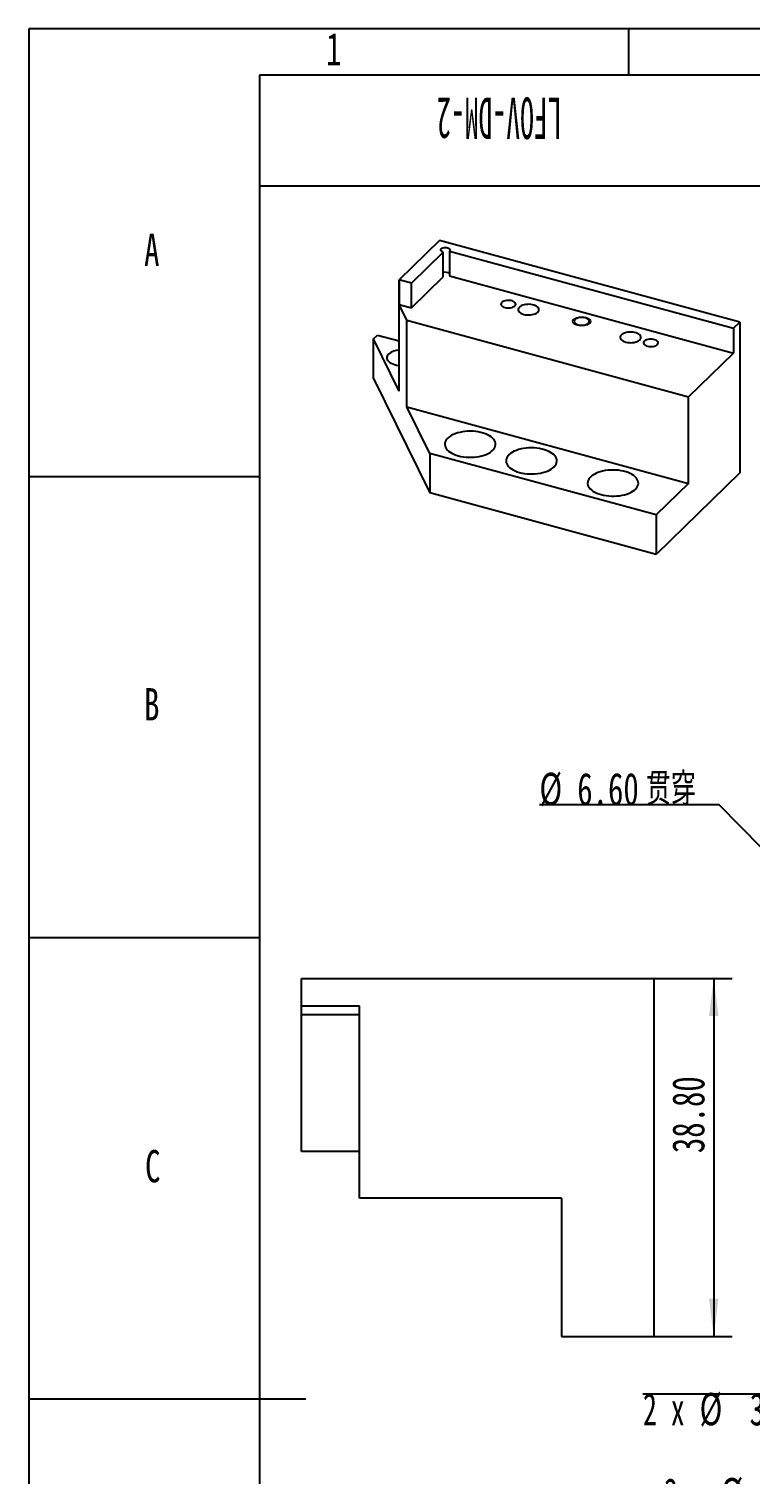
# Model space of a CAD drawing. Header units: millimetres. Extents: x 0 to 210, y 0 to 297.
# Drawn here: x 0 to 78.2, y 140.3 to 297 of the extents above; entities that cross this region are included whole.
import ezdxf

# ---------------------------------------------------------------- set-up
doc = ezdxf.new("R2010")
doc.units = ezdxf.units.MM
doc.layers.add('图框', color=7, linetype='Continuous')
doc.layers.add('根据设置的颜色创建', color=7, linetype='Continuous', lineweight=25)
doc.styles.add('SLDTEXTSTYLE0', font='TXT', dxfattribs={"width": 0.7, "bigfont": 'bigfont'})
doc.styles.add('SLDTEXTSTYLE5', font='TXT', dxfattribs={"width": 0.7})
doc.styles.add('SLDTEXTSTYLE6', font='TXT', dxfattribs={"width": 0.49})
doc.styles.add('SLDTEXTSTYLE7', font='TXT', dxfattribs={"width": 0.633333})
doc.dimstyles.new('SLDDIMSTYLE11', dxfattribs={"dimtxt": 3.5, "dimasz": 4.08, "dimexe": 0, "dimexo": 0.0625, "dimgap": 0.875, "dimtad": 0, "dimtih": 1, "dimtoh": 1, "dimrnd": 1e-09, "dimzin": 4, "dimdsep": 46, "dimtxsty": 'SLDTEXTSTYLE5', "dimblk1": 'NONE', "dimsah": 1, "dimcen": 0, "dimadec": 0, "dimazin": 1, "dimtfac": 1, "dimtmove": 0, "dimatfit": 3, "dimldrblk": 'NONE', "dimfxl": 0, "dimfrac": 2, "dimtolj": 1, "dimtzin": 12, "dimarcsym": 0})
doc.dimstyles.new('SLDDIMSTYLE12', dxfattribs={"dimtxt": 3.5, "dimasz": 4.08, "dimexe": 0, "dimexo": 0.0625, "dimgap": 0.875, "dimtad": 0, "dimtih": 1, "dimtoh": 1, "dimrnd": 1e-09, "dimzin": 4, "dimdsep": 46, "dimtxsty": 'SLDTEXTSTYLE5', "dimblk1": 'NONE', "dimsah": 1, "dimcen": 0, "dimadec": 0, "dimazin": 1, "dimtfac": 1, "dimtmove": 0, "dimatfit": 3, "dimldrblk": 'NONE', "dimfxl": 0, "dimfrac": 2, "dimtolj": 1, "dimtzin": 12, "dimarcsym": 0})
doc.dimstyles.new('SLDDIMSTYLE14', dxfattribs={"dimtxt": 3.5, "dimasz": 4.08, "dimexe": 0, "dimexo": 0.0625, "dimgap": 0.875, "dimtad": 2, "dimrnd": 1e-09, "dimzin": 4, "dimdsep": 46, "dimtxsty": 'SLDTEXTSTYLE5', "dimsah": 1, "dimcen": 0.09, "dimadec": 0, "dimazin": 1, "dimtfac": 1, "dimtofl": 0, "dimtmove": 0, "dimatfit": 3, "dimfxl": 0, "dimfrac": 2, "dimtolj": 1, "dimtzin": 12, "dimarcsym": 0})
doc.dimstyles.new('SLDDIMSTYLE9', dxfattribs={"dimtxt": 3.5, "dimasz": 4.08, "dimexe": 0, "dimexo": 0.0625, "dimgap": 0.875, "dimtad": 0, "dimtih": 1, "dimtoh": 1, "dimrnd": 1e-09, "dimzin": 4, "dimdsep": 46, "dimtxsty": 'SLDTEXTSTYLE5', "dimblk1": 'NONE', "dimsah": 1, "dimcen": 0, "dimadec": 0, "dimazin": 1, "dimtol": 1, "dimtp": 0.05, "dimtfac": 1, "dimtmove": 0, "dimatfit": 3, "dimldrblk": 'NONE', "dimfxl": 0, "dimfrac": 2, "dimtolj": 1, "dimtzin": 0, "dimarcsym": 0})

# ---------------------------------------------------------------- blocks, each defined once
blk = doc.blocks.new('SW_SYMBOL_HOLE_DEPTH')
at = {"layer": '根据设置的颜色创建', "color": 0}
for p, q in [((0, 875), (800, 875)), ((400, 875), (400, 75)), ((100, 555), (400, 75)), ((700, 555), (400, 75))]:
    blk.add_line(p, q, dxfattribs=at)
blk = doc.blocks.new('_D_18')
at = {"layer": '根据设置的颜色创建'}
for p, q in [((126.85, 187.94), (125.25, 185.16)), ((125.25, 185.16), (104.38, 149.02)), ((104.38, 149.02), (66.56, 149.02))]:
    blk.add_line(p, q, dxfattribs=at)
blk.add_solid([(125.25, 185.16), (122.77, 181.88), (123.65, 181.38)], dxfattribs=at)
at = {"layer": '根据设置的颜色创建', "xscale": 0.004511737089201878, "yscale": 0.004511737089201878, "zscale": 0.004511737089201878}
blk.add_blockref('SW_SYMBOL_HOLE_DEPTH', (95.83, 145.14), dxfattribs=at)
at = {"layer": '根据设置的颜色创建', "char_height": 3.5, "attachment_point": 1}
for s, insert, style in [('+', (86, 153.5), 'SLDTEXTSTYLE5'), ('0.05', (88.16, 153.5), 'SLDTEXTSTYLE5'), ('2 x', (66.56, 149.13), 'SLDTEXTSTYLE7'), ('%%c', (72.69, 149.15), 'SLDTEXTSTYLE5'), ('3.20', (78.12, 149.13), 'SLDTEXTSTYLE5'), ('0', (88.16, 149.15), 'SLDTEXTSTYLE5'), ('5', (101.04, 149.13), 'SLDTEXTSTYLE5')]:
    blk.add_mtext(s, dxfattribs=dict(at, insert=insert, style=style))
blk = doc.blocks.new('_None')
blk = doc.blocks.new('SW_SYMBOL_HOLE_SPOT')
at = {"layer": '根据设置的颜色创建', "color": 0}
for p, q in [((0, 875), (0, 75)), ((1600, 75), (1600, 875)), ((0, 75), (1600, 75))]:
    blk.add_line(p, q, dxfattribs=at)
blk = doc.blocks.new('_D_20')
at = {"layer": '根据设置的颜色创建'}
for p, q in [((133.14, 166.66), (125.37, 158.87)), ((125.37, 158.87), (102.1, 135.59)), ((102.1, 135.59), (68.84, 135.59))]:
    blk.add_line(p, q, dxfattribs=at)
blk.add_solid([(125.37, 158.87), (122.13, 156.35), (122.84, 155.63)], dxfattribs=at)
at = {"layer": '根据设置的颜色创建', "xscale": 0.004511737089201878, "yscale": 0.004511737089201878, "zscale": 0.004511737089201878}
for name, p in [('SW_SYMBOL_HOLE_SPOT', (70.09, 131.41)), ('SW_SYMBOL_HOLE_DEPTH', (87.7, 131.41))]:
    blk.add_blockref(name, p, dxfattribs=at)
at = {"layer": '根据设置的颜色创建', "char_height": 3.5, "attachment_point": 1}
for s, insert, style in [('3 x', (68.84, 139.91), 'SLDTEXTSTYLE7'), ('%%c', (74.97, 139.93), 'SLDTEXTSTYLE5'), ('6.60 完全贯穿', (80.39, 139.91), 'SLDTEXTSTYLE0'), ('%%c', (77.45, 135.41), 'SLDTEXTSTYLE5'), ('11', (82.88, 135.4), 'SLDTEXTSTYLE5'), ('6.80', (92.91, 135.4), 'SLDTEXTSTYLE5')]:
    blk.add_mtext(s, dxfattribs=dict(at, insert=insert, style=style))
blk = doc.blocks.new('_D_24')
at = {"layer": '根据设置的颜色创建'}
for p, q in [((74.81, 212.88), (55.33, 212.88)), ((96.9, 190.42), (74.81, 212.88)), ((101.52, 185.71), (96.9, 190.42))]:
    blk.add_line(p, q, dxfattribs=at)
blk.add_solid([(96.9, 190.42), (94.4, 193.68), (93.68, 192.97)], dxfattribs=at)
at = {"layer": '根据设置的颜色创建', "char_height": 3.5, "attachment_point": 1}
for s, insert, style in [('%%c', (55.33, 216.37), 'SLDTEXTSTYLE5'), ('6.60', (59.44, 216.36), 'SLDTEXTSTYLE5'), ('贯穿', (66.89, 216.36), 'SLDTEXTSTYLE0')]:
    blk.add_mtext(s, dxfattribs=dict(at, insert=insert, style=style))
blk = doc.blocks.new('_D_29')
at = {"layer": '根据设置的颜色创建'}
for p, q in [((67.73, 194.07), (76.23, 194.07)), ((74.23, 194.07), (74.23, 155.27)), ((67.73, 155.27), (76.23, 155.27))]:
    blk.add_line(p, q, dxfattribs=at)
for points in [[(74.23, 194.07), (73.72, 189.99), (74.74, 189.99)], [(74.23, 155.27), (74.74, 159.35), (73.72, 159.35)]]:
    blk.add_solid(points, dxfattribs=at)
at = {"layer": '根据设置的颜色创建', "insert": (69.72, 175.14), "char_height": 3.5, "attachment_point": 1, "rotation": 90, "style": 'SLDTEXTSTYLE5'}
blk.add_mtext('38.80', dxfattribs=at)

msp = doc.modelspace()

# ---------------------------------------------------------------- linework, layer by layer
at = {"color": 7, "linetype": 'Continuous', "lineweight": 25}
for p, q in [((44.5041479, 274.0732607), (40.1328093, 269.8067002)), ((41.4557661, 269.4458797), (44.9077985, 272.8151692)), ((77.053388, 265.2270747), (44.5041479, 274.0732607)), ((44.9077985, 270.1230767), (44.9077985, 272.8151692)), ((45.5833553, 272.9227407), (76.3664124, 264.5565654)), ((45.5833553, 272.9227407), (45.5833553, 270.2306482)), ((40.1335277, 269.8052357), (40.1328093, 269.8067002)), ((40.1328093, 257.7286257), (40.1328093, 269.8067002)), ((41.4557661, 269.4458797), (40.1335277, 269.8052357)), ((40.1335277, 269.8052357), (40.1335277, 267.1131432)), ((41.4557661, 266.7537872), (44.9077985, 270.1230767)), ((41.4557661, 266.7537872), (41.4557661, 269.4458797)), ((45.5833553, 270.2306482), (76.3664124, 261.8644729)), ((40.9679222, 265.4123115), (40.1335277, 267.1131432)), ((40.1335277, 267.1131432), (41.4557661, 266.7537872)), ((40.9679222, 256.0263295), (40.9679222, 265.4123115)), ((40.9679222, 265.4123115), (71.4997129, 257.114425)), ((76.3664124, 264.5565654), (77.053388, 265.2270747)), ((77.053388, 265.2270747), (77.053388, 248.8631637)), ((37.3558778, 263.3891295), (37.7956914, 263.818401)), ((37.3558778, 259.103293), (37.3558778, 263.3891295)), ((40.1328093, 257.7286257), (37.3558778, 263.3891295)), ((37.7956914, 263.818401), (40.1328093, 263.1832224)), ((76.3664124, 264.5565654), (76.3664124, 261.8644729)), ((71.4997129, 257.114425), (76.3664124, 261.8644729)), ((37.3558778, 259.103293), (43.4402092, 246.7009773)), ((71.4997129, 247.728443), (71.4997129, 257.114425)), ((40.9679222, 256.0263295), (71.4997129, 247.728443)), ((43.4402092, 250.9868138), (40.9679222, 256.0263295)), ((43.4402092, 250.9868138), (43.4402092, 246.7009773)), ((67.9994975, 244.3121255), (43.4402092, 250.9868138)), ((77.053388, 248.8631637), (67.9994975, 240.026289)), ((71.4997129, 247.728443), (67.9994975, 244.3121255)), ((67.9994975, 240.026289), (43.4402092, 246.7009773)), ((67.9994975, 244.3121255), (67.9994975, 240.026289)), ((29.5485073, 191.1216266), (29.5485073, 194.0656266)), ((29.5485073, 194.0656266), (67.7298773, 194.0656266)), ((67.7298773, 194.0656266), (67.7298773, 155.2656266)), ((29.5485073, 191.1216266), (35.8298773, 191.1216266)), ((29.5485073, 190.1216266), (29.5485073, 191.1216266)), ((35.8298773, 170.2656266), (35.8298773, 191.1216266)), ((35.8298773, 190.1216266), (29.5485073, 190.1216266)), ((29.5485073, 175.3281123), (29.5485073, 190.1216266)), ((35.8298773, 175.3281123), (29.5485073, 175.3281123)), ((57.7298773, 170.2656266), (35.8298773, 170.2656266)), ((57.7298773, 170.2656266), (57.7298773, 155.2656266)), ((57.7298773, 155.2656266), (67.7298773, 155.2656266))]:
    msp.add_line(p, q, dxfattribs=at)
at = {"color": 7, "linetype": 'Continuous', "lineweight": 25, "flags": 128}
for points in [[(44.9077985, 272.8151692), (44.8012975, 272.8540354), (44.7179567, 272.905774), (44.6634555, 272.9668591), (44.6415081, 273.0331279), (44.6536102, 273.1000643), (44.6989372, 273.1631066), (44.7743999, 273.2179587), (44.8748558, 273.2608824), (44.9934589, 273.2889526), (45.1221267, 273.3002563), (45.2520907, 273.2940233), (45.3744939, 273.2706782), (45.4809949, 273.231812), (45.5643358, 273.1800734), (45.618837, 273.1189883), (45.6407843, 273.0527194), (45.6286822, 272.9857831), (45.5833553, 272.9227407)], [(51.5914816, 266.800646), (51.7415499, 266.7693972), (51.9007596, 266.7543466), (52.0625927, 266.7561103), (52.2204237, 266.7746163), (52.367791, 266.8091068), (52.4986613, 266.8581697), (52.6076769, 266.9197965), (52.6903745, 266.9914642), (52.7433686, 267.0702386), (52.7644896, 267.1528947), (52.7528727, 267.2360486), (52.7089936, 267.3162959), (52.6346486, 267.3903513), (52.5328816, 267.455183), (52.4078588, 267.5081368), (52.2646986, 267.5470446), (52.1092621, 267.5703137), (51.9479129, 267.5769914), (51.7872566, 267.5668043), (51.6338705, 267.5401694), (51.4940342, 267.4981772), (51.3734727, 267.4425469), (51.2771217, 267.375556), (51.208926, 267.299947), (51.1716773, 267.2188155), (51.1669008, 267.135483), (51.1947919, 267.053361), (51.2542088, 266.9758118), (51.3427189, 266.9060101), (51.4566986, 266.8468136), (51.5914816, 266.800646)], [(53.6342681, 266.0561977), (53.809971, 266.017869), (53.9957235, 265.9953851), (54.1861818, 265.9893929), (54.3758668, 266.0000647), (54.5593215, 266.0270936), (54.7312684, 266.0697019), (54.8867608, 266.1266639), (55.0213255, 266.1963409), (55.1310913, 266.2767284), (55.2129004, 266.3655139), (55.2643994, 266.460143), (55.2841067, 266.5578936), (55.2714554, 266.6559535), (55.2268094, 266.7515017), (55.1514531, 266.8417894), (55.0475543, 266.9242193), (54.9181022, 266.9964199), (54.7668207, 267.0563143), (54.5980619, 267.1021793), (54.4166808, 267.1326955), (54.2278953, 267.1469851), (54.0371364, 267.1446368), (53.849892, 267.1257183), (53.6715487, 267.0907738), (53.5072371, 267.0408087), (53.3616842, 266.9772602), (53.2390773, 266.9019567), (53.1429435, 266.8170644), (53.0760485, 266.7250255), (53.0403166, 266.6284879), (53.0367759, 266.5302286), (53.0655281, 266.4330746), (53.1257462, 266.3398207), (53.2156978, 266.2531497), (53.332795, 266.1755548), (53.4736694, 266.1092685), (53.6342681, 266.0561977)], [(59.5389712, 264.9219621), (59.688716, 264.8904961), (59.8475024, 264.8746809), (60.0092284, 264.8751243), (60.1676789, 264.8918093), (60.3167648, 264.9240946), (60.4507568, 264.9707395), (60.5645055, 265.0299515), (60.6536399, 265.0994552), (60.7147343, 265.1765794), (60.7454411, 265.2583605), (60.7445802, 265.3416555), (60.7121847, 265.4232636), (60.6494994, 265.5000485), (60.5589335, 265.5690594), (60.4439672, 265.6276444), (60.3090186, 265.6735519), (60.1592738, 265.7050179), (60.0004874, 265.7208331), (59.8387614, 265.7203897), (59.6803109, 265.7037048), (59.531225, 265.6714195), (59.3972331, 265.6247745), (59.2834843, 265.5655625), (59.19435, 265.4960589), (59.1332555, 265.4189346), (59.1025487, 265.3371536), (59.1034096, 265.2538585), (59.1358052, 265.1722505), (59.1984904, 265.0954656), (59.2890564, 265.0264546), (59.4040227, 264.9678697), (59.5389712, 264.9219621)], [(64.6894946, 263.051624), (64.8651975, 263.0132953), (65.05095, 262.9908114), (65.2414083, 262.9848192), (65.4310933, 262.995491), (65.6145481, 263.0225199), (65.7864949, 263.0651282), (65.9419873, 263.1220902), (66.076552, 263.1917672), (66.1863178, 263.2721547), (66.2681269, 263.3609402), (66.3196259, 263.4555693), (66.3393332, 263.5533199), (66.3266819, 263.6513798), (66.2820359, 263.746928), (66.2066796, 263.8372157), (66.1027809, 263.9196456), (65.9733287, 263.9918463), (65.8220472, 264.0517406), (65.6532884, 264.0976056), (65.4719073, 264.1281219), (65.2831218, 264.1424114), (65.0923629, 264.1400631), (64.9051185, 264.1211446), (64.7267752, 264.0862001), (64.5624636, 264.036235), (64.4169107, 263.9726865), (64.2943038, 263.897383), (64.19817, 263.8124907), (64.131275, 263.7204518), (64.0955431, 263.6239142), (64.0920024, 263.525655), (64.1207546, 263.4285009), (64.1809727, 263.335247), (64.2709243, 263.248576), (64.3880216, 263.1709812), (64.5288959, 263.1046948), (64.6894946, 263.051624)], [(67.0356331, 262.6032565), (67.1857013, 262.5720077), (67.3449111, 262.5569571), (67.5067441, 262.5587209), (67.6645751, 262.5772268), (67.8119424, 262.6117173), (67.9428128, 262.6607803), (68.0518283, 262.7224071), (68.134526, 262.7940747), (68.18752, 262.8728491), (68.208641, 262.9555053), (68.1970241, 263.0386591), (68.153145, 263.1189065), (68.0788001, 263.1929619), (67.977033, 263.2577936), (67.8520102, 263.3107473), (67.70885, 263.3496552), (67.5534136, 263.3729243), (67.3920643, 263.379602), (67.231408, 263.3694148), (67.0780219, 263.34278), (66.9381856, 263.3007878), (66.8176241, 263.2451575), (66.7212732, 263.1781666), (66.6530774, 263.1025576), (66.6158288, 263.0214261), (66.6110522, 262.9380935), (66.6389433, 262.8559716), (66.6983602, 262.7784223), (66.7868703, 262.7086206), (66.90085, 262.6494242), (67.0356331, 262.6032565)], [(38.9915175, 261.7463606), (38.8985493, 261.6378998), (38.8357941, 261.5238306), (38.8044732, 261.4063733), (38.8051964, 261.287814), (38.8379495, 261.1704603), (38.9020951, 261.0565965), (38.9963846, 260.9484387), (39.1189828, 260.848092), (39.2675034, 260.7575098), (39.4390557, 260.6784549), (39.6303006, 260.6124662), (39.8375157, 260.5608279), (40.0566679, 260.5245453), (40.1328093, 260.5158759)], [(46.5494977, 250.7241226), (46.8152902, 250.6609585), (47.0926127, 250.612703), (47.3783231, 250.579903), (47.6691841, 250.5629301), (47.9619002, 250.5619766), (48.2531548, 250.5770533), (48.5396478, 250.6079894), (48.8181333, 250.6544343), (49.0854557, 250.7158619), (49.3385864, 250.791576), (49.5746571, 250.8807189), (49.7909931, 250.9822806), (49.9851432, 251.0951102), (50.1549077, 251.2179294), (50.298363, 251.3493466), (50.4138838, 251.4878728), (50.5001611, 251.6319384), (50.5562174, 251.7799112), (50.5814175, 251.9301144), (50.5754759, 252.0808463), (50.53846, 252.230399), (50.4707891, 252.377078), (50.3732299, 252.5192214), (50.246888, 252.6552186), (50.0931947, 252.7835288), (49.9138914, 252.902698), (49.7110098, 253.0113762), (49.4868486, 253.1083319), (49.2439477, 253.1924666), (48.985059, 253.262827), (48.7131161, 253.3186158), (48.4312001, 253.3592011), (48.1425053, 253.3841228), (47.8503026, 253.3930988), (47.5579028, 253.3860272), (47.268619, 253.3629881), (46.9857288, 253.3242427), (46.7124375, 253.2702299), (46.4518416, 253.2015617), (46.2068938, 253.1190162), (45.9803694, 253.0235286), (45.774835, 252.9161808), (45.5926194, 252.7981892), (45.4357872, 252.6708905), (45.3061154, 252.5357273), (45.2050732, 252.3942308), (45.1338054, 252.2480044), (45.0931195, 252.0987048), (45.0834766, 251.9480237), (45.1049858, 251.7976683), (45.1574035, 251.6493422), (45.2401358, 251.5047261), (45.3522452, 251.3654584), (45.4924616, 251.2331171), (45.6591962, 251.1092018), (45.8505598, 250.9951163), (46.0643843, 250.8921535), (46.2982468, 250.8014798), (46.5494977, 250.7241226)], [(53.1826336, 248.9213784), (53.4484261, 248.8582143), (53.7257486, 248.8099588), (54.011459, 248.7771588), (54.30232, 248.7601859), (54.5950361, 248.7592324), (54.8862907, 248.7743091), (55.1727838, 248.8052452), (55.4512692, 248.8516901), (55.7185916, 248.9131176), (55.9717223, 248.9888318), (56.207793, 249.0779747), (56.424129, 249.1795364), (56.6182791, 249.292366), (56.7880436, 249.4151852), (56.9314989, 249.5466024), (57.0470197, 249.6851286), (57.133297, 249.8291942), (57.1893533, 249.9771669), (57.2145534, 250.1273702), (57.2086118, 250.2781021), (57.1715959, 250.4276548), (57.103925, 250.5743338), (57.0063658, 250.7164772), (56.8800239, 250.8524744), (56.7263306, 250.9807845), (56.5470273, 251.0999538), (56.3441458, 251.208632), (56.1199846, 251.3055877), (55.8770836, 251.3897224), (55.618195, 251.4600827), (55.346252, 251.5158716), (55.064336, 251.5564569), (54.7756412, 251.5813786), (54.4834385, 251.5903546), (54.1910387, 251.5832829), (53.9017549, 251.5602439), (53.6188647, 251.5214985), (53.3455734, 251.4674857), (53.0849775, 251.3988175), (52.8400297, 251.316272), (52.6135053, 251.2207844), (52.4079709, 251.1134366), (52.2257553, 250.995445), (52.0689231, 250.8681463), (51.9392513, 250.7329831), (51.8382091, 250.5914866), (51.7669413, 250.4452602), (51.7262554, 250.2959606), (51.7166125, 250.1452795), (51.7381217, 249.9949241), (51.7905394, 249.846598), (51.8732717, 249.7019818), (51.9853812, 249.5627142), (52.1255975, 249.4303729), (52.2923321, 249.3064576), (52.4836957, 249.1923721), (52.6975202, 249.0894093), (52.9313827, 248.9987356), (53.1826336, 248.9213784)], [(62.0268148, 246.5177195), (62.2926073, 246.4545553), (62.5699298, 246.4062999), (62.8556402, 246.3734999), (63.1465012, 246.356527), (63.4392173, 246.3555735), (63.7304719, 246.3706502), (64.016965, 246.4015862), (64.2954504, 246.4480312), (64.5627729, 246.5094587), (64.8159035, 246.5851729), (65.0519742, 246.6743158), (65.2683102, 246.7758774), (65.4624603, 246.888707), (65.6322248, 247.0115263), (65.7756802, 247.1429435), (65.8912009, 247.2814697), (65.9774782, 247.4255353), (66.0335345, 247.573508), (66.0587346, 247.7237112), (66.052793, 247.8744431), (66.0157771, 248.0239958), (65.9481062, 248.1706748), (65.8505471, 248.3128182), (65.7242051, 248.4488154), (65.5705118, 248.5771256), (65.3912086, 248.6962949), (65.188327, 248.804973), (64.9641658, 248.9019287), (64.7212648, 248.9860634), (64.4623762, 249.0564238), (64.1904333, 249.1122127), (63.9085173, 249.1527979), (63.6198224, 249.1777197), (63.3276197, 249.1866956), (63.0352199, 249.179624), (62.7459361, 249.156585), (62.4630459, 249.1178395), (62.1897546, 249.0638268), (61.9291587, 248.9951586), (61.6842109, 248.912613), (61.4576865, 248.8171254), (61.2521521, 248.7097777), (61.0699365, 248.591786), (60.9131043, 248.4644874), (60.7834325, 248.3293241), (60.6823903, 248.1878277), (60.6111225, 248.0416012), (60.5704366, 247.8923017), (60.5607937, 247.7416205), (60.5823029, 247.5912651), (60.6347207, 247.4429391), (60.7174529, 247.2983229), (60.8295624, 247.1590552), (60.9697787, 247.026714), (61.1365133, 246.9027986), (61.3278769, 246.7887132), (61.5417014, 246.6857503), (61.7755639, 246.5950766), (62.0268148, 246.5177195)]]:
    msp.add_lwpolyline(points, dxfattribs=at)
at = {"color": 7, "linetype": 'Continuous', "lineweight": 18, "flags": 128}
msp.add_lwpolyline([(59.4572995, 264.842248), (59.1543724, 264.9689056), (58.9686134, 265.1456279), (58.9283025, 265.3455104), (59.0395768, 265.5381229), (59.2854957, 265.6941419), (59.6286203, 265.7898149), (60.0167131, 265.8105765), (60.3906903, 265.753266), (60.6936174, 265.6266084), (60.8793764, 265.4498862), (60.9196873, 265.2500036), (60.808413, 265.0573911), (60.5624941, 264.9013721), (60.2193695, 264.8056992), (59.8312768, 264.7849375), (59.4572995, 264.842248)], dxfattribs=at)
at = {"color": 7, "linetype": 'Continuous', "lineweight": 25}
for centre, radius, start, end in [((45.1445728, 269.8904872), 0.7276961, 52.916741635, 108.988308858), ((40.2166032, 260.2569142), 1.928545, 92.490246341, 129.437665489)]:
    msp.add_arc(centre, radius, start, end, dxfattribs=at)
at = {"layer": '图框'}
for p, q in [((210, 297), (0, 297)), ((0, 297), (0, 0)), ((65, 297), (65, 292)), ((0, 248.5), (25, 248.5)), ((0, 198.5), (25, 198.5))]:
    msp.add_line(p, q, dxfattribs=at)
at = {"layer": '图框', "lineweight": 25}
for p, q in [((205, 292), (25, 292)), ((25, 292), (25, 5)), ((25, 280), (85, 280)), ((0, 148.5), (30, 148.5))]:
    msp.add_line(p, q, dxfattribs=at)

# ---------------------------------------------------------------- texts
at = {"color": 7, "linetype": 'Continuous', "lineweight": 0, "insert": (33.0444444, 296.5679808), "char_height": 3.5, "attachment_point": 2, "style": 'SLDTEXTSTYLE5'}
msp.add_mtext('1', dxfattribs=at)
at = {"layer": '图框', "insert": (50.9924633, 285.064406), "char_height": 4.5, "attachment_point": 2, "rotation": 180, "style": 'SLDTEXTSTYLE6'}
msp.add_mtext('LFOV-DM-2', dxfattribs=at)
at = {"layer": '图框', "char_height": 3.5, "attachment_point": 2, "style": 'SLDTEXTSTYLE5'}
for s, insert in [('A', (13.3203125, 274.7909201)), ('B', (13.3203125, 225.5409201)), ('C', (13.4272569, 175.4760692))]:
    msp.add_mtext(s, dxfattribs=dict(at, insert=insert))

# ---------------------------------------------------------------- dimensions: what is measured, and where the dimension line sits
at = {"layer": '根据设置的颜色创建'}
for p1, p2, text, dimstyle, picture, middle in [((101.5244113, 185.7123037), (96.8975891, 190.4189496), '<> 贯穿', 'SLDDIMSTYLE12', '_D_24', (64.2772536, 214.5297229)), ((126.8484188, 187.9353142), (125.2485815, 185.163939), '2 x <> {\\fGDT;x} 5\\P', 'SLDDIMSTYLE9', '_D_18', (84.6762706, 148.9841446)), ((133.1422686, 166.6566908), (125.3680498, 158.8745624), '3 x <> 完全贯穿\\P{\\fGDT;v}%%c 11 {\\fGDT;x} 6.80\\P', 'SLDDIMSTYLE11', '_D_20', (84.6762706, 135.4030152))]:
    dim = msp.add_diameter_dim_2p(p1=p1, p2=p2, text=text, dimstyle=dimstyle, dxfattribs=at)
    dim.commit()
    dim.dimension.update_dxf_attribs({"geometry": picture, "text_midpoint": middle, "dimtype": 163})
dim = msp.add_linear_dim(base=(74.2281384, 155.2656266), p1=(67.7298773, 194.0656266), p2=(67.7298773, 155.2656266), angle=90, dimstyle='SLDDIMSTYLE14', dxfattribs=at)
dim.commit()
dim.dimension.update_dxf_attribs({"geometry": '_D_29', "text_midpoint": (74.2281384, 178.9706828), "dimtype": 160})

doc.saveas('drawing.dxf')
